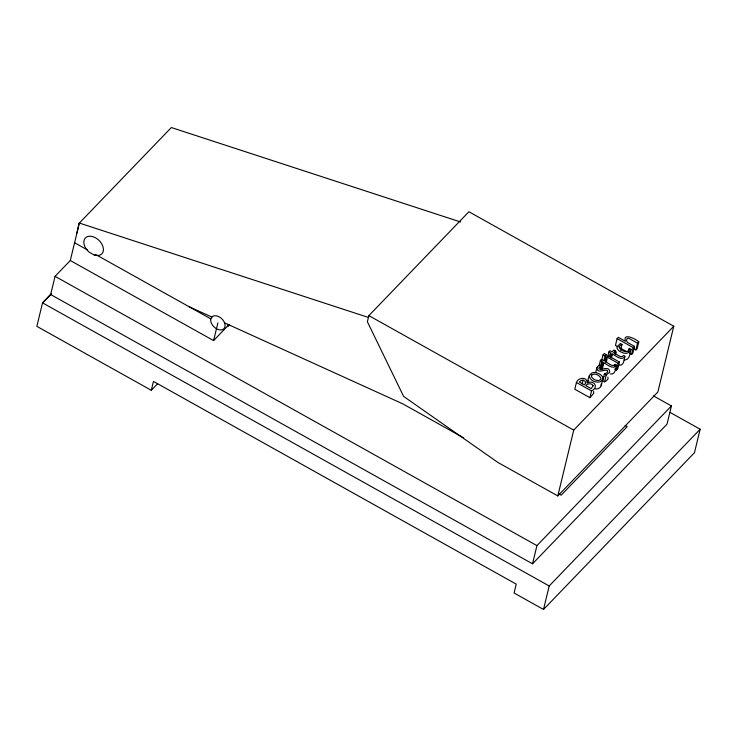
<?xml version="1.0" encoding="UTF-8"?>
<svg xmlns="http://www.w3.org/2000/svg" width="737" height="737" viewBox="0 0 737 737"><rect width="100%" height="100%" fill="white"/><g stroke="black" fill="none" stroke-linecap="round" stroke-linejoin="round"><path stroke-width="1.11" d="M589.37 375.686C589.278 381.867 601.714 385.248 602.94 378.118C602.221 374.792 598.49 373.208 595.478 372.563C589.775 371.347 587.896 378.099 587.73 382.457L588.688 380.845M595.1 388.832C597.937 389.541 602.138 387.33 601.097 384.005M600.379 369.753L601.309 365.884L599.642 364.944L597.633 366.482L596.74 368.74C598.812 374.083 604.368 368.564 607.583 370.674L607.435 372.425L604.349 374.055L602.709 380.826L604.561 381.858L606.164 380.974L608.025 378.919L607.933 377.086M76.961 232.984L79.089 222.97L368.611 317.509M51.314 293.741L42.534 302.861L36.85 326.344L151.306 390.297L157.7 383.664M42.599 302.898L50.66 294.533L55.063 276.338L70.291 260.52L79.356 223.053L171.343 127.538L460.597 221.994M151.306 390.297L153.453 381.416L516.241 584.137L514.094 593.018L543.519 609.462L694.466 452.702L700.15 429.22L670.053 412.407M70.291 260.52L213.601 340.595L217.894 322.834M228.23 324.51L227.761 326.454L229.336 324.824M368.868 315.629L367.385 321.765L403.609 396.395L497.991 462.495L557.817 495.918L657.855 392.038L673.775 326.224L468.907 211.749L368.868 315.629L573.736 430.113L557.817 495.918M50.66 294.533L532.538 563.805L536.941 545.61L671.425 405.949L653.36 395.852M589.913 397.694L591.553 390.923C599.586 386.953 593.377 379.5 587.048 383.019C587.758 376.478 578.13 377.316 576.426 382.475L574.786 389.237L589.913 397.694L593.654 393.429L593.626 391.421M582.147 383.995L583.078 380.126L585.233 381.342L585.537 383.323L584.367 384.834L579.328 382.015L580.913 380.596L583.078 380.126M595.699 372.452L596.869 367.616M599.144 365.718L600.314 360.881L601.355 359.49L603.557 360.725L605.335 358.882L606.846 359.73L606.146 362.622M600.885 361.425L601.355 359.49M601.871 359.665L603.041 354.829L604.276 353.548L606.293 354.672L604.884 360.476M600.305 367.726L601.475 362.89L602.322 362.005L600.314 360.881M601.622 364.907L602.322 362.005M543.519 609.462L549.194 585.979L700.15 429.22M601.585 369.541L602.986 363.737L603.833 362.853C607.141 364.299 613.47 370.398 616.408 365.119L615.017 364.336C612.355 368.021 607.859 362.125 605.068 361.572L606.846 359.73M603.889 360.789L605.059 355.953L606.293 354.672M602.203 369.624L603.833 362.853M606.136 360.946L607.067 357.077L608.301 355.796L619.402 362.005L617.763 368.767L616.528 370.048L614.686 369.016M607.408 357.86L608.817 352.056L609.849 350.665L612.06 351.899L613.838 350.057L615.349 350.895L614.649 353.797M601.226 385.737L602.857 378.965M609.269 356.966L610.826 353.18L608.817 352.056M610.356 355.114L610.826 353.18M604.561 381.858L606.201 375.096L609.665 372.148C609.914 365.552 602 370.296 598.849 368.905L599.172 367.302L601.309 365.884M610.789 357.813L612.336 354.027C615.644 355.474 621.964 361.572 624.902 356.284L623.511 355.51C620.858 359.195 616.362 353.299 613.571 352.747L615.349 350.895M611.406 357.896L612.336 354.027M633.184 348.38L635.93 349.909L637.164 348.629L638.795 341.857C637.026 339.637 622.286 331.89 625.455 341.314L618.334 337.334L617.099 338.615L615.459 345.386L618.306 346.98M614.547 366.271L615.017 364.336M616.408 365.119C615.644 368.389 615.367 375.29 610.245 373.908M620.609 350.232L622.019 344.437L620.333 343.488L617.136 346.832A5.537 3.823 13.6 0 0 617.634 349.458L619.301 351.107L623.069 352.94A6.688 4.615 13.6 0 0 626.846 353.189L628.818 352.47L630.384 350.766L631.056 349.366L629.315 348.389C628.375 356.063 613.571 347.68 622.019 344.437M616.528 370.048L618.168 363.286L619.402 362.005M624.902 356.284C624.147 359.564 623.871 366.464 618.748 365.082M628.615 351.291L629.315 348.389M631.056 349.366C629.969 352.949 630.052 359.186 625.206 359.96A6.688 4.615 13.6 0 1 623.99 360.052M629.702 353.345L631.6 354.405L633.24 347.634L634.474 346.353L627.288 342.337L626.505 340.245L627.003 338.771A1.612 1.115 13.6 0 1 629.131 338.523L637.56 343.138L635.93 349.909M634.474 346.353L632.834 353.124L631.6 354.405M671.425 405.949L667.031 424.143L532.538 563.805M210.81 318.872L212.477 316.44A8.429 5.647 43.9 0 1 223.919 321.443L224.748 323.294A8.429 5.647 43.9 0 1 218.345 329.577A8.429 5.647 43.9 0 1 210.81 318.872L95.663 254.523M616.556 351.908L615.506 353.603A5.537 3.823 13.6 0 0 615.395 354.469M213.601 340.595L228.663 324.953M637.56 343.138L638.795 341.857M573.736 430.113L673.775 326.224M602.691 377.058L604.193 376.718M188.948 306.656L211.851 317.067M224.536 322.834L402.872 403.894L463.582 437.824M617.099 338.615L633.24 347.634M620.213 348.039L626.855 351.752M609.978 354.064L611.489 354.912M603.041 354.829L605.059 355.953M607.067 357.077L618.168 363.286M601.475 362.89L602.986 363.737M604.349 374.055L606.201 375.096M576.426 382.475L591.553 390.923M625.197 425.535L627.178 426.64L561.17 495.181L559.199 494.076M74.594 242.759L87.629 250.046M55.063 276.338L536.941 545.61M42.534 302.861L549.194 585.979M593.11 385.727L591.249 388.675L585.731 385.589C587.426 383.36 591.839 382.872 593.11 385.727M591.839 374.921L591.258 375.953C592.041 379.187 597.431 382.015 600.388 379.739L600.977 378.698C600.222 375.437 594.787 372.6 591.839 374.921M94.244 255.02L89.269 252.238A11.442 7.665 43.9 0 1 86.883 236.853A11.442 7.665 43.9 0 1 102.627 245.661A11.442 7.665 43.9 0 1 94.244 255.02"/></g></svg>
